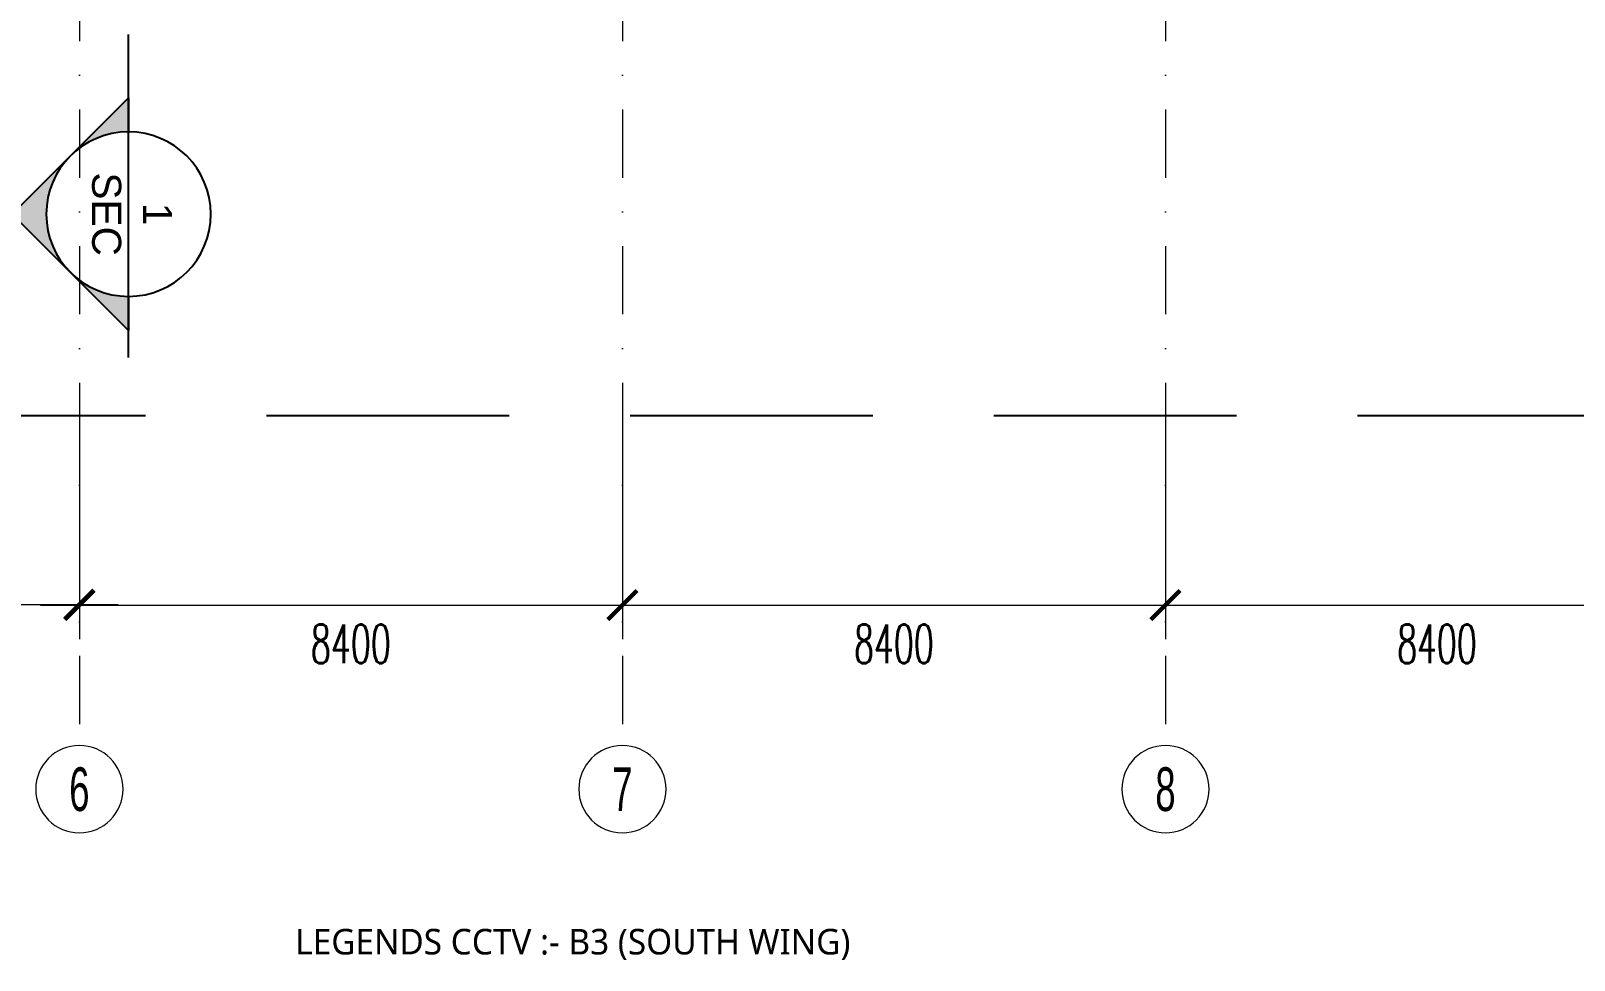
# Model space of a CAD drawing. Header units: millimetres. Extents: x 2509692 to 6766201, y 361130 to 898117.
# Drawn here: x 2576960 to 2600832, y 677274 to 691649 of the extents above; entities that cross this region are included whole.
import ezdxf
from ezdxf.enums import TextEntityAlignment as Align

# ---------------------------------------------------------------- set-up
doc = ezdxf.new("R2010")
doc.units = ezdxf.units.MM
doc.header["$LTSCALE"] = 100
for name, pattern in [('( Hidden )', [0.375, 0.25, -0.125]), ('DASHDOT', [1, 0.5, -0.25, 0, -0.25]), ('PAMIR A_GROUND FLOOR GRID$0$CMP LANDSUBDIVISION$0$ACAD_ISO12W100', [21, 12, -3, 0, -3, 0, -3]), ('PAMIR A_GROUND FLOOR GRID$0$CMP LANDSUBDIVISION$0$DASHED2', [0.375, 0.25, -0.125]), ('PAMIR A_GROUND FLOOR GRID$0$DGN Style 4', [21.138408, 10.562602, -5.281301, 0.013203, -5.281301])]:
    doc.linetypes.add(name, pattern=pattern)
doc.layers.get('0').update_dxf_attribs({"color": 8})
doc.layers.get('Defpoints').update_dxf_attribs({"color": 8})
for name, color, linetype, lineweight in [('CAMERA', 5, 'Continuous', 20), ('PAMIR A_GROUND FLOOR GRID$0$A_GRID 8.4 x 8.4 MT.', 8, 'PAMIR A_GROUND FLOOR GRID$0$DGN Style 4', 0), ('PAMIR A_GROUND FLOOR GRID$0$A_GRID DIMENSIONS', 8, 'Continuous', 0), ('PAMIR A_GROUND FLOOR GRID$0$A_GRID NUMBERING', 8, 'Continuous', 0)]:
    doc.layers.add(name, color=color, linetype=linetype, lineweight=lineweight)
doc.layers.add('PAMIR A_GROUND FLOOR GRID$0$CMP LANDSUBDIVISION$0$MP-PROP-ASSET LINE', color=8, linetype='PAMIR A_GROUND FLOOR GRID$0$CMP LANDSUBDIVISION$0$ACAD_ISO12W100')
doc.layers.add('SECTION LINES', color=8, linetype='Continuous')
doc.styles.add('PAMIR A_GROUND FLOOR GRID$0$ASSET_03_GRID$0$F6', font='arial.ttf', dxfattribs={"width": 0.6})
doc.styles.add('PAMIR A_GROUND FLOOR GRID$0$ASSET_03_GRID$0$MISC', font='romans.shx', dxfattribs={"width": 0.6})
doc.styles.add('SL_Lucida Sans', font='l_10646.ttf', dxfattribs={"height": 250})
doc.styles.get("Standard").update_dxf_attribs({"font": 'arial.ttf'})
doc.dimstyles.new('PAMIR A_GROUND FLOOR GRID$0$ASSET_03_GRID$0$TPCL-DIM-300', dxfattribs={"dimscale": 300, "dimtxt": 2.25, "dimasz": 1.5, "dimexe": 1.75, "dimexo": 1, "dimgap": 1, "dimtad": 2, "dimdec": 0, "dimzin": 0, "dimdsep": 46, "dimtxsty": 'PAMIR A_GROUND FLOOR GRID$0$ASSET_03_GRID$0$MISC', "dimblk": 'PAMIR A_GROUND FLOOR GRID$0$ASSET_03_GRID$0$_ArchTick', "dimcen": 1, "dimdle": 2, "dimclrd": 1, "dimclre": 1, "dimclrt": 7, "dimadec": 0, "dimazin": 0, "dimtfac": 1, "dimtdec": 0, "dimtofl": 0, "dimtmove": 0, "dimatfit": 3, "dimfxl": 1, "dimtolj": 1, "dimtzin": 0, "dimlwd": -1, "dimlwe": -1, "dimarcsym": 0})

# ---------------------------------------------------------------- blocks, each defined once
blk = doc.blocks.new('*U20')
h = blk.add_hatch(color=256)
h.paths.add_polyline_path([(200, -200), (0, -400), (0, -282.8, 0.198912)])
h.paths.add_polyline_path([(400, 0), (200, -200, 0.414214), (200, 200)])
h.paths.add_polyline_path([(131.5, 268.5), (124.4, 254, 0.114349), (0, 282.8), (0, 400)])
h.paths.add_polyline_path([(200, 200, 0.082683), (124.4, 254), (131.5, 268.5)])
h = blk.add_hatch(color=256)
h.paths.add_polyline_path([(200, -200), (0, -400), (0, -282.8, 0.198912)])
h.paths.add_polyline_path([(400, 0), (200, -200, 0.414214), (200, 200)])
h.paths.add_polyline_path([(131.5, 268.5), (124.4, 254, 0.114349), (0, 282.8), (0, 400)])
h.paths.add_polyline_path([(200, 200, 0.082683), (124.4, 254), (131.5, 268.5)])
blk.add_line((0, -282.8), (0, 282.8))
blk.add_lwpolyline([(0, -282.8), (0, -400), (400, 0), (0, 400), (0, 282.8)])
blk.add_circle((0, 0), 282.8)
for tag, p in [('TAGNUMBER', (-100, 0)), ('ELE', (75, 0))]:
    blk.add_attdef(tag, text='', height=100, rotation=270).set_placement(p, align=Align.MIDDLE_CENTER)
blk = doc.blocks.new('A$C7f0d5cc6')
at = {"layer": 'SECTION LINES', "linetype": 'DASHDOT', "ltscale": 100}
blk.add_line((58626, -194099), (58626, -3807), dxfattribs=at)
at = {"layer": 'SECTION LINES', "linetype": '( Hidden )'}
ref = blk.add_blockref('*U20', (58626, -191880), dxfattribs=dict(at, xscale=-4.500000000000001, yscale=4.500000000000001, zscale=4.500000000000001))
ref.add_attrib('TAGNUMBER', '1', dxfattribs={"layer": '0', "height": 450, "rotation": 270}).set_placement((59076, -191880), align=Align.MIDDLE_CENTER)
ref.add_attrib('ELE', 'SEC', dxfattribs={"layer": '0', "height": 450, "rotation": 270}).set_placement((58288, -191880), align=Align.MIDDLE_CENTER)
blk = doc.blocks.new('PAMIR A_GROUND FLOOR GRID$0$ASSET LINE')
at = {"layer": 'PAMIR A_GROUND FLOOR GRID$0$CMP LANDSUBDIVISION$0$MP-PROP-ASSET LINE', "linetype": 'PAMIR A_GROUND FLOOR GRID$0$CMP LANDSUBDIVISION$0$DASHED2', "ltscale": 150, "flags": 128}
blk.add_lwpolyline([(5595412, 402058), (5595412, 597058), (5719543, 597058), (5719543, 402058)], close=True, dxfattribs=at)
blk = doc.blocks.new('PAMIR A_GROUND FLOOR GRID$0$ASSET_03_GRID$0$_ArchTick')
at = {"color": 0, "linetype": 'ByBlock', "const_width": 0.15}
blk.add_lwpolyline([(-0.5, -0.5), (0.5, 0.5)], dxfattribs=at)
blk = doc.blocks.new('*D47')
at = {"layer": 'Defpoints', "color": 0, "linetype": 'Continuous', "ltscale": 1500000.0, "transparency": 16777216}
for p in [(2569310, 686040), (2577710, 686033), (2577710, 682773)]:
    blk.add_point(p, dxfattribs=at)
at = {"layer": 'PAMIR A_GROUND FLOOR GRID$0$A_GRID DIMENSIONS', "color": 9, "linetype": 'Continuous', "ltscale": 1500000.0, "transparency": 16777216}
for p, q in [((2569310, 685740), (2569310, 682248)), ((2577710, 685733), (2577710, 682248)), ((2568710, 682773), (2578310, 682773))]:
    blk.add_line(p, q, dxfattribs=at)
at = {"layer": 'PAMIR A_GROUND FLOOR GRID$0$A_GRID DIMENSIONS', "color": 9, "linetype": 'Continuous', "ltscale": 1500000.0, "transparency": 16777216, "xscale": 450, "yscale": 450, "zscale": 450, "rotation": 180}
blk.add_blockref('PAMIR A_GROUND FLOOR GRID$0$ASSET_03_GRID$0$_ArchTick', (2569310, 682773), dxfattribs=at)
at = {"layer": 'PAMIR A_GROUND FLOOR GRID$0$A_GRID DIMENSIONS', "color": 9, "linetype": 'Continuous', "ltscale": 1500000.0, "transparency": 16777216, "xscale": 450, "yscale": 450, "zscale": 450}
blk.add_blockref('PAMIR A_GROUND FLOOR GRID$0$ASSET_03_GRID$0$_ArchTick', (2577710, 682773), dxfattribs=at)
at = {"layer": 'PAMIR A_GROUND FLOOR GRID$0$A_GRID DIMENSIONS', "color": 7, "linetype": 'Continuous', "ltscale": 1500000.0, "transparency": 16777216, "insert": (2573510, 682173), "char_height": 600, "attachment_point": 5, "style": 'PAMIR A_GROUND FLOOR GRID$0$ASSET_03_GRID$0$MISC'}
blk.add_mtext('\\A1;8400', dxfattribs=at)
blk = doc.blocks.new('*D48')
at = {"layer": 'Defpoints', "color": 0, "linetype": 'Continuous', "ltscale": 1500000.0, "transparency": 16777216}
for p in [(2577710, 686033), (2586110, 686026), (2586110, 682766)]:
    blk.add_point(p, dxfattribs=at)
at = {"layer": 'PAMIR A_GROUND FLOOR GRID$0$A_GRID DIMENSIONS', "color": 9, "linetype": 'Continuous', "ltscale": 1500000.0, "transparency": 16777216}
for p, q in [((2577710, 685733), (2577710, 682241)), ((2586110, 685726), (2586110, 682241)), ((2577110, 682766), (2586710, 682766))]:
    blk.add_line(p, q, dxfattribs=at)
at = {"layer": 'PAMIR A_GROUND FLOOR GRID$0$A_GRID DIMENSIONS', "color": 9, "linetype": 'Continuous', "ltscale": 1500000.0, "transparency": 16777216, "xscale": 450, "yscale": 450, "zscale": 450, "rotation": 180}
blk.add_blockref('PAMIR A_GROUND FLOOR GRID$0$ASSET_03_GRID$0$_ArchTick', (2577710, 682766), dxfattribs=at)
at = {"layer": 'PAMIR A_GROUND FLOOR GRID$0$A_GRID DIMENSIONS', "color": 9, "linetype": 'Continuous', "ltscale": 1500000.0, "transparency": 16777216, "xscale": 450, "yscale": 450, "zscale": 450}
blk.add_blockref('PAMIR A_GROUND FLOOR GRID$0$ASSET_03_GRID$0$_ArchTick', (2586110, 682766), dxfattribs=at)
at = {"layer": 'PAMIR A_GROUND FLOOR GRID$0$A_GRID DIMENSIONS', "color": 7, "linetype": 'Continuous', "ltscale": 1500000.0, "transparency": 16777216, "insert": (2581910, 682166), "char_height": 600, "attachment_point": 5, "style": 'PAMIR A_GROUND FLOOR GRID$0$ASSET_03_GRID$0$MISC'}
blk.add_mtext('\\A1;8400', dxfattribs=at)
blk = doc.blocks.new('*D49')
at = {"layer": 'Defpoints', "color": 0, "linetype": 'Continuous', "ltscale": 1500000.0, "transparency": 16777216}
for p in [(2586110, 686026), (2594510, 686026), (2594510, 682766)]:
    blk.add_point(p, dxfattribs=at)
at = {"layer": 'PAMIR A_GROUND FLOOR GRID$0$A_GRID DIMENSIONS', "color": 9, "linetype": 'Continuous', "ltscale": 1500000.0, "transparency": 16777216}
for p, q in [((2586110, 685726), (2586110, 682241)), ((2594510, 685726), (2594510, 682241)), ((2585510, 682766), (2595110, 682766))]:
    blk.add_line(p, q, dxfattribs=at)
at = {"layer": 'PAMIR A_GROUND FLOOR GRID$0$A_GRID DIMENSIONS', "color": 9, "linetype": 'Continuous', "ltscale": 1500000.0, "transparency": 16777216, "xscale": 450, "yscale": 450, "zscale": 450, "rotation": 180}
blk.add_blockref('PAMIR A_GROUND FLOOR GRID$0$ASSET_03_GRID$0$_ArchTick', (2586110, 682766), dxfattribs=at)
at = {"layer": 'PAMIR A_GROUND FLOOR GRID$0$A_GRID DIMENSIONS', "color": 9, "linetype": 'Continuous', "ltscale": 1500000.0, "transparency": 16777216, "xscale": 450, "yscale": 450, "zscale": 450}
blk.add_blockref('PAMIR A_GROUND FLOOR GRID$0$ASSET_03_GRID$0$_ArchTick', (2594510, 682766), dxfattribs=at)
at = {"layer": 'PAMIR A_GROUND FLOOR GRID$0$A_GRID DIMENSIONS', "color": 7, "linetype": 'Continuous', "ltscale": 1500000.0, "transparency": 16777216, "insert": (2590310, 682166), "char_height": 600, "attachment_point": 5, "style": 'PAMIR A_GROUND FLOOR GRID$0$ASSET_03_GRID$0$MISC'}
blk.add_mtext('\\A1;8400', dxfattribs=at)
blk = doc.blocks.new('*D50')
at = {"layer": 'Defpoints', "color": 0, "linetype": 'Continuous', "ltscale": 1500000.0, "transparency": 16777216}
for p in [(2602910, 686380), (2594510, 686026), (2602910, 682766)]:
    blk.add_point(p, dxfattribs=at)
at = {"layer": 'PAMIR A_GROUND FLOOR GRID$0$A_GRID DIMENSIONS', "color": 9, "linetype": 'Continuous', "ltscale": 1500000.0, "transparency": 16777216}
for p, q in [((2602910, 686080), (2602910, 682241)), ((2594510, 685726), (2594510, 682241)), ((2593910, 682766), (2603510, 682766))]:
    blk.add_line(p, q, dxfattribs=at)
at = {"layer": 'PAMIR A_GROUND FLOOR GRID$0$A_GRID DIMENSIONS', "color": 9, "linetype": 'Continuous', "ltscale": 1500000.0, "transparency": 16777216, "xscale": 450, "yscale": 450, "zscale": 450, "rotation": 180}
blk.add_blockref('PAMIR A_GROUND FLOOR GRID$0$ASSET_03_GRID$0$_ArchTick', (2594510, 682766), dxfattribs=at)
at = {"layer": 'PAMIR A_GROUND FLOOR GRID$0$A_GRID DIMENSIONS', "color": 9, "linetype": 'Continuous', "ltscale": 1500000.0, "transparency": 16777216, "xscale": 450, "yscale": 450, "zscale": 450}
blk.add_blockref('PAMIR A_GROUND FLOOR GRID$0$ASSET_03_GRID$0$_ArchTick', (2602910, 682766), dxfattribs=at)
at = {"layer": 'PAMIR A_GROUND FLOOR GRID$0$A_GRID DIMENSIONS', "color": 7, "linetype": 'Continuous', "ltscale": 1500000.0, "transparency": 16777216, "insert": (2598710, 682166), "char_height": 600, "attachment_point": 5, "style": 'PAMIR A_GROUND FLOOR GRID$0$ASSET_03_GRID$0$MISC'}
blk.add_mtext('\\A1;8400', dxfattribs=at)
blk = doc.blocks.new('PAMIR A_GROUND FLOOR GRID$0$ASSET_03_GRID$0$A')
blk.add_circle((0, 0), 4)
at = {"style": 'PAMIR A_GROUND FLOOR GRID$0$ASSET_03_GRID$0$F6', "width": 0.6}
blk.add_attdef('GRTAG', text='', height=4, dxfattribs=at).set_placement((0, 0), align=Align.MIDDLE)
blk = doc.blocks.new('PAMIR A_GROUND FLOOR GRID')
at = {"layer": 'PAMIR A_GROUND FLOOR GRID$0$A_GRID 8.4 x 8.4 MT.'}
for p, q in [((2577710.2, 882793.4), (2577710.2, 680593.4)), ((2586110.2, 882793.4), (2586110.2, 680593.4)), ((2594510.2, 882793.4), (2594510.2, 680593.4))]:
    blk.add_line(p, q, dxfattribs=at)
at = {"layer": 'PAMIR A_GROUND FLOOR GRID$0$A_GRID NUMBERING'}
ref = blk.add_blockref('PAMIR A_GROUND FLOOR GRID$0$ASSET_03_GRID$0$A', (2577710.2, 679918.4), dxfattribs=dict(at, xscale=-168.749999999924, yscale=168.749999999924, zscale=168.749999999924, rotation=180))
ref.add_attrib('GRTAG', '6', dxfattribs={"layer": '0', "height": 675, "style": 'PAMIR A_GROUND FLOOR GRID$0$ASSET_03_GRID$0$F6', "width": 0.6}).set_placement((2577710.2, 679918.4), align=Align.MIDDLE)
ref = blk.add_blockref('PAMIR A_GROUND FLOOR GRID$0$ASSET_03_GRID$0$A', (2586110.2, 679918.4), dxfattribs=dict(at, xscale=-168.749999999924, yscale=168.749999999924, zscale=168.749999999924, rotation=180))
ref.add_attrib('GRTAG', '7', dxfattribs={"layer": '0', "height": 675, "style": 'PAMIR A_GROUND FLOOR GRID$0$ASSET_03_GRID$0$F6', "width": 0.6}).set_placement((2586110.2, 679918.4), align=Align.MIDDLE)
ref = blk.add_blockref('PAMIR A_GROUND FLOOR GRID$0$ASSET_03_GRID$0$A', (2594510.2, 679918.4), dxfattribs=dict(at, xscale=-168.749999999924, yscale=168.749999999924, zscale=168.749999999924, rotation=180))
ref.add_attrib('GRTAG', '8', dxfattribs={"layer": '0', "height": 675, "style": 'PAMIR A_GROUND FLOOR GRID$0$ASSET_03_GRID$0$F6', "width": 0.6}).set_placement((2594510.2, 679918.4), align=Align.MIDDLE)
at = {"layer": 'PAMIR A_GROUND FLOOR GRID$0$A_GRID DIMENSIONS', "linetype": 'Continuous', "ltscale": 1500000.0}
for base, p1, p2, picture, middle in [((2602910.2, 682765.6), (2594510.2, 686025.9), (2602910.2, 686380.2), '*D50', (2598710.2, 682165.6)), ((2577710.2, 682772.5), (2569310.2, 686040.1), (2577710.2, 686032.9), '*D47', (2573510.2, 682172.5)), ((2586110.2, 682765.6), (2577710.2, 686032.9), (2586110.2, 686025.9), '*D48', (2581910.2, 682165.6)), ((2594510.2, 682765.6), (2586110.2, 686025.9), (2594510.2, 686025.9), '*D49', (2590310.2, 682165.6))]:
    dim = blk.add_linear_dim(base=base, p1=p1, p2=p2, dimstyle='PAMIR A_GROUND FLOOR GRID$0$ASSET_03_GRID$0$TPCL-DIM-300', override={"dimtxt": 2, "dimclrd": 9, "dimclre": 9}, dxfattribs=at)
    dim.commit()
    dim.dimension.update_dxf_attribs({"geometry": picture, "text_midpoint": middle})
blk = doc.blocks.new('A$C5d815a77')
at = {"layer": 'PAMIR A_GROUND FLOOR GRID$0$A_GRID 8.4 x 8.4 MT.'}
blk.add_blockref('PAMIR A_GROUND FLOOR GRID', (0, 0), dxfattribs=at)

msp = doc.modelspace()

# ---------------------------------------------------------------- block references
for name, p in [('A$C5d815a77', (0, 0)), ('A$C7f0d5cc6', (2519844.6246, 880693.3746))]:
    msp.add_blockref(name, p)
at = {"layer": 'PAMIR A_GROUND FLOOR GRID$0$CMP LANDSUBDIVISION$0$MP-PROP-ASSET LINE'}
msp.add_blockref('PAMIR A_GROUND FLOOR GRID$0$ASSET LINE', (-3075567.3888, 283635.8083), dxfattribs=at)

# ---------------------------------------------------------------- texts
at = {"layer": 'CAMERA', "style": 'SL_Lucida Sans'}
msp.add_text('LEGENDS CCTV :- B3 (SOUTH WING)', height=395.984666, dxfattribs=at).set_placement((2581049.3611, 677361.1905))

doc.saveas('drawing.dxf')
